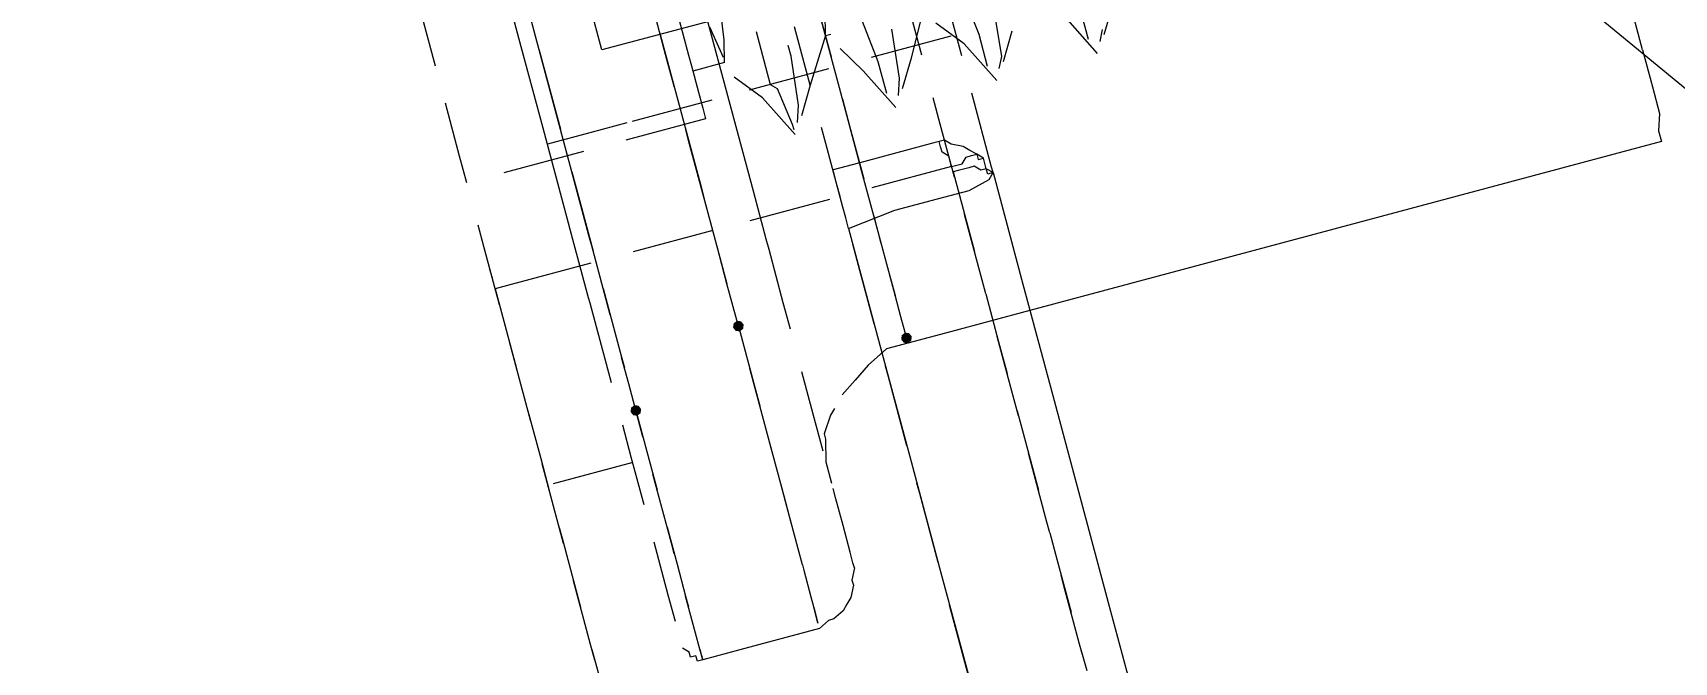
# Model space of a CAD drawing. Header units: millimetres. Extents: x 89051 to 218395, y -330386 to -125649.
# Drawn here: x 98632.95 to 98669.1, y -134243.36 to -134229.49 of the extents above; entities that cross this region are included whole.
import ezdxf

# ---------------------------------------------------------------- set-up
doc = ezdxf.new("R2010")
doc.units = ezdxf.units.MM
doc.header["$LTSCALE"] = 13
doc.layers.add('C00-00-00', color=7, linetype='Continuous')
doc.layers.add('标注、文本', color=3, linetype='Continuous', lineweight=25)
doc.styles.get("Standard").update_dxf_attribs({"font": 'gbenor.shx', "bigfont": 'gbcbig.shx'})
doc.dimstyles.new('1-15', dxfattribs={"dimscale": 20, "dimtxt": 3.5, "dimasz": 2, "dimexe": 1.5, "dimexo": 0.5, "dimgap": 0.5, "dimtad": 1, "dimtoh": 1, "dimdec": 1, "dimdsep": 46, "dimtxsty": 'Standard', "dimcen": 2.5, "dimclrd": 3, "dimclre": 3, "dimclrt": 3, "dimadec": 0, "dimazin": 2, "dimtfac": 1, "dimtdec": 1, "dimtmove": 0, "dimatfit": 2, "dimfxl": 1, "dimarcsym": 0})

# ---------------------------------------------------------------- blocks, each defined once
blk = doc.blocks.new('225635')
at = {"layer": 'C00-00-00'}
h = blk.add_hatch(color=256, dxfattribs=at)
h.dxf.hatch_style = 2
h.paths.add_polyline_path([(72476.893, -125622.683), (72476.808, -125622.719), (72476.772, -125622.804), (72476.808, -125622.89), (72476.893, -125622.925), (72476.979, -125622.89), (72477.014, -125622.804), (72476.979, -125622.719)])
h = blk.add_hatch(color=256, dxfattribs=at)
h.dxf.hatch_style = 2
h.paths.add_polyline_path([(72474.231, -125623.893), (72474.146, -125623.929), (72474.11, -125624.014), (72474.146, -125624.1), (72474.231, -125624.135), (72474.316, -125624.1), (72474.352, -125624.014), (72474.316, -125623.929)])
h = blk.add_hatch(color=256, dxfattribs=at)
h.dxf.hatch_style = 2
h.paths.add_polyline_path([(72480.402, -125623.893), (72480.317, -125623.929), (72480.281, -125624.014), (72480.317, -125624.1), (72480.402, -125624.135), (72480.488, -125624.1), (72480.523, -125624.014), (72480.488, -125623.929)])
at = {"layer": 'C00-00-00', "lineweight": 15}
for points in [[(72473.868, -125620.021), (72473.868, -125619.416), (72473.868, -125617.48), (72473.868, -125615.423), (72473.868, -125613.245), (72473.868, -125611.188), (72473.868, -125609.009), (72473.868, -125606.952), (72473.868, -125604.895), (72473.868, -125602.838), (72473.868, -125602.233)], [(72475.562, -125616.149), (72475.562, -125606.105)], [(72474.231, -125620.021), (72474.231, -125618.569), (72474.231, -125616.754), (72474.231, -125614.939), (72474.231, -125613.003), (72474.231, -125611.188)], [(72471.932, -125615.544), (72471.932, -125613.729)], [(72477.377, -125615.302), (72477.377, -125616.27)], [(72474.231, -125615.786), (72474.231, -125615.907)], [(72476.893, -125616.754), (72476.893, -125615.544)], [(72478.224, -125616.633), (72478.345, -125615.786)], [(72474.231, -125615.907), (72474.231, -125617.601)], [(72480.523, -125616.149), (72475.562, -125616.149)], [(72476.893, -125616.149), (72476.893, -125617.964), (72476.893, -125619.658), (72476.893, -125620.021)], [(72477.982, -125620.021), (72477.982, -125619.537), (72477.982, -125617.843), (72477.982, -125616.149)], [(72480.402, -125620.021), (72480.402, -125618.932), (72480.402, -125617.601), (72480.402, -125616.149)], [(72471.932, -125617.601), (72471.932, -125616.391)], [(72477.377, -125616.27), (72477.377, -125616.754)], [(72477.982, -125616.27), (72478.103, -125616.996)], [(72482.339, -125617.601), (72482.339, -125616.27)], [(72476.893, -125617.359), (72476.893, -125616.754)], [(72477.377, -125616.754), (72477.377, -125616.996)], [(72478.103, -125617.117), (72478.224, -125616.633)], [(72478.95, -125616.633), (72478.95, -125617.843)], [(72479.797, -125618.085), (72479.797, -125616.754)], [(72480.402, -125616.512), (72480.402, -125617.601)], [(72480.402, -125617.117), (72480.523, -125616.633)], [(72483.186, -125618.327), (72483.186, -125616.633)], [(72477.377, -125616.996), (72477.377, -125617.601)], [(72478.103, -125617.117), (72477.377, -125617.117)], [(72479.555, -125617.359), (72479.555, -125617.117)], [(72480.402, -125617.117), (72479.797, -125618.085)], [(72480.402, -125617.117), (72480.523, -125617.117)], [(72481.249, -125616.875), (72481.37, -125617.964)], [(72482.702, -125616.996), (72482.097, -125618.085)], [(72483.549, -125616.875), (72483.67, -125617.964)], [(72478.708, -125618.085), (72478.224, -125617.48)], [(72479.434, -125618.448), (72479.555, -125617.359)], [(72481.007, -125618.085), (72480.644, -125617.48)], [(72481.733, -125618.448), (72481.854, -125617.359)], [(72483.307, -125618.085), (72482.823, -125617.48)], [(72484.033, -125618.569), (72484.154, -125617.359)], [(72471.932, -125618.206), (72471.932, -125617.601)], [(72474.836, -125617.843), (72473.868, -125617.843)], [(72475.683, -125617.843), (72474.836, -125617.843)], [(72477.619, -125617.843), (72475.804, -125617.843)], [(72477.377, -125617.601), (72477.377, -125617.964)], [(72480.281, -125617.843), (72478.466, -125617.843)], [(72478.95, -125617.843), (72479.071, -125617.964)], [(72483.065, -125617.843), (72481.249, -125617.843)], [(72482.339, -125618.085), (72482.339, -125617.601)], [(72485.969, -125617.843), (72485.969, -125618.69)], [(72474.594, -125618.206), (72472.779, -125618.206)], [(72477.377, -125618.206), (72475.562, -125618.206)], [(72477.377, -125617.964), (72477.377, -125618.206)], [(72479.192, -125619.053), (72478.708, -125618.085)], [(72479.071, -125617.964), (72479.192, -125618.811)], [(72479.797, -125618.085), (72479.434, -125618.69)], [(72481.491, -125619.053), (72481.007, -125618.085)], [(72481.37, -125617.964), (72481.37, -125618.69)], [(72482.097, -125618.085), (72481.733, -125618.69)], [(72483.791, -125619.053), (72483.307, -125618.085)], [(72483.67, -125617.964), (72483.67, -125618.69)], [(72484.396, -125618.085), (72484.033, -125618.69)], [(72486.09, -125619.053), (72485.606, -125618.085)], [(72486.695, -125618.085), (72486.332, -125618.69)], [(72474.231, -125618.569), (72474.231, -125619.416)], [(72476.893, -125618.569), (72476.893, -125618.327)], [(72476.893, -125620.142), (72476.893, -125618.569)], [(72479.313, -125618.811), (72479.434, -125618.448)], [(72480.402, -125618.569), (72480.402, -125619.174)], [(72481.612, -125618.811), (72481.733, -125618.448)], [(72483.912, -125618.811), (72484.033, -125618.569)], [(72486.211, -125618.811), (72486.332, -125618.569)], [(72494.923, -125618.448), (72495.528, -125619.295), (72496.254, -125620.142), (72497.464, -125621.836), (72498.675, -125623.53), (72501.337, -125626.918), (72502.91, -125629.097)], [(72479.192, -125618.811), (72479.192, -125618.932)], [(72471.932, -125619.658), (72471.932, -125619.174)], [(72479.797, -125619.416), (72479.797, -125619.053)], [(72480.402, -125619.174), (72480.402, -125620.384)], [(72482.339, -125619.658), (72482.339, -125619.053)], [(72483.186, -125620.868), (72483.186, -125619.174)], [(72471.932, -125620.989), (72471.932, -125619.658)], [(72474.231, -125619.416), (72474.231, -125620.384)], [(72479.797, -125620.868), (72479.797, -125619.416)], [(72482.339, -125620.868), (72482.339, -125619.658)], [(72471.932, -125620.142), (72471.932, -125620.021)], [(72473.868, -125621.352), (72473.868, -125620.021)], [(72474.231, -125620.263), (72474.231, -125620.021)], [(72476.893, -125620.021), (72476.893, -125621.352)], [(72477.982, -125621.11), (72477.982, -125620.021)], [(72482.097, -125620.021), (72481.733, -125620.021), (72481.249, -125620.021), (72480.523, -125620.021), (72479.797, -125620.021)], [(72479.797, -125621.352), (72479.797, -125621.11), (72479.797, -125620.868), (72479.797, -125620.626), (72479.797, -125620.384), (72479.797, -125620.263), (72479.797, -125620.142), (72479.797, -125620.021)], [(72480.402, -125620.142), (72480.402, -125620.021)], [(72482.218, -125620.021), (72482.097, -125620.021)], [(72483.186, -125620.989), (72483.065, -125620.868), (72483.065, -125620.626), (72482.944, -125620.505), (72482.823, -125620.384), (72482.702, -125620.263), (72482.46, -125620.142), (72482.339, -125620.021), (72482.097, -125620.021)], [(72482.218, -125620.142), (72482.218, -125620.021)], [(72471.932, -125620.263), (72471.932, -125620.142)], [(72471.932, -125620.384), (72471.932, -125620.263)], [(72471.932, -125620.505), (72471.932, -125620.384)], [(72474.231, -125621.836), (72474.231, -125620.263)], [(72480.402, -125621.231), (72480.402, -125620.142)], [(72482.218, -125620.263), (72482.218, -125620.142)], [(72482.339, -125620.384), (72482.218, -125620.263)], [(72482.339, -125620.505), (72482.339, -125620.384)], [(72497.706, -125622.078), (72497.706, -125620.384)], [(72471.932, -125620.626), (72471.932, -125620.505)], [(72472.295, -125620.626), (72471.932, -125620.626)], [(72471.932, -125620.626), (72471.932, -125622.441)], [(72474.11, -125620.626), (72472.295, -125620.626)], [(72476.893, -125620.626), (72475.078, -125620.626)], [(72479.555, -125620.626), (72477.74, -125620.626)], [(72482.339, -125620.626), (72480.523, -125620.626)], [(72482.339, -125620.626), (72482.339, -125620.505)], [(72482.339, -125620.626), (72482.46, -125620.626)], [(72482.339, -125620.747), (72482.339, -125620.626)], [(72482.46, -125620.747), (72482.339, -125620.747)], [(72482.339, -125620.747), (72482.339, -125622.562)], [(72482.46, -125620.626), (72482.581, -125620.626)], [(72482.702, -125620.747), (72482.46, -125620.747)], [(72482.581, -125620.626), (72482.702, -125620.505)], [(72482.702, -125620.505), (72482.823, -125620.505)], [(72482.823, -125620.747), (72482.702, -125620.747)], [(72482.823, -125620.505), (72482.944, -125620.505)], [(72482.944, -125620.868), (72482.823, -125620.747)], [(72482.944, -125620.505), (72482.944, -125620.626)], [(72482.944, -125620.626), (72483.065, -125620.626)], [(72476.893, -125621.836), (72476.893, -125620.989)], [(72477.982, -125621.352), (72477.982, -125621.11)], [(72479.797, -125621.352), (72480.886, -125621.231), (72481.854, -125621.231), (72482.581, -125621.231), (72483.065, -125621.11), (72483.186, -125620.989)], [(72483.065, -125620.868), (72482.944, -125620.868)], [(72483.065, -125620.989), (72483.065, -125620.868)], [(72483.186, -125620.989), (72483.065, -125620.989)], [(72483.186, -125620.989), (72483.186, -125620.868)], [(72483.186, -125620.989), (72483.186, -125623.53), (72483.186, -125626.071), (72483.186, -125628.492), (72483.186, -125630.791), (72483.186, -125632.969), (72483.186, -125635.026), (72483.186, -125636.962), (72483.186, -125638.777), (72483.186, -125640.471), (72483.186, -125641.923), (72483.186, -125643.255), (72483.186, -125644.465), (72483.186, -125645.433), (72483.186, -125646.159), (72483.186, -125646.764), (72483.186, -125647.248), (72483.186, -125647.49)], [(72473.868, -125621.473), (72473.868, -125621.352)], [(72473.868, -125623.288), (72473.868, -125621.473)], [(72474.231, -125621.231), (72474.231, -125622.683)], [(72476.893, -125621.352), (72476.893, -125621.836)], [(72477.982, -125622.562), (72477.982, -125621.352)], [(72479.797, -125621.352), (72479.797, -125624.014), (72479.797, -125626.555), (72479.797, -125629.097), (72479.797, -125631.517), (72479.797, -125633.816), (72479.797, -125636.115), (72479.797, -125638.172), (72479.797, -125640.108), (72479.797, -125642.044), (72479.797, -125643.618), (72479.797, -125645.191), (72479.797, -125646.522), (72479.797, -125647.732), (72479.797, -125648.7), (72479.797, -125649.426), (72479.797, -125650.152), (72479.797, -125650.515), (72479.797, -125650.757)], [(72480.402, -125621.231), (72480.402, -125621.473)], [(72480.402, -125621.594), (72480.402, -125621.231)], [(72480.402, -125621.473), (72480.402, -125622.32)], [(72471.932, -125623.651), (72471.932, -125621.836)], [(72476.893, -125622.804), (72476.893, -125621.836)], [(72479.797, -125622.199), (72479.797, -125621.715)], [(72480.402, -125621.836), (72480.402, -125621.594)], [(72482.339, -125623.53), (72482.339, -125621.715)], [(72479.797, -125623.53), (72479.797, -125622.199)], [(72497.706, -125622.078), (72497.706, -125622.925), (72497.706, -125623.53), (72497.585, -125623.893), (72497.585, -125624.135)], [(72477.982, -125623.167), (72477.982, -125622.562)], [(72480.402, -125622.32), (72480.402, -125623.046)], [(72480.402, -125622.925), (72480.402, -125622.562)], [(72474.231, -125622.683), (72474.231, -125623.046)], [(72474.231, -125623.409), (72474.231, -125622.804)], [(72476.893, -125622.804), (72476.893, -125624.256)], [(72480.402, -125623.53), (72480.402, -125622.925)], [(72471.932, -125623.409), (72471.932, -125624.498)], [(72474.231, -125624.619), (72474.231, -125623.409)], [(72480.402, -125623.893), (72480.402, -125623.53)], [(72482.339, -125623.53), (72482.339, -125624.619)], [(72474.231, -125624.014), (72474.231, -125625.345)], [(72476.893, -125624.619), (72476.893, -125623.772)], [(72480.402, -125624.135), (72480.402, -125623.893)], [(72480.402, -125624.014), (72480.402, -125624.135)], [(72473.868, -125624.982), (72473.868, -125624.256)], [(72476.893, -125624.256), (72476.893, -125624.619)], [(72477.982, -125625.103), (72477.982, -125624.135)], [(72479.434, -125624.377), (72479.071, -125624.619)], [(72479.918, -125624.135), (72479.434, -125624.377)], [(72480.402, -125624.135), (72479.918, -125624.135)], [(72481.37, -125624.135), (72480.402, -125624.135)], [(72483.186, -125624.135), (72481.37, -125624.135)], [(72497.585, -125624.135), (72483.186, -125624.135)], [(72471.932, -125624.498), (72471.932, -125625.224)], [(72471.932, -125625.466), (72471.932, -125624.619)], [(72476.893, -125625.587), (72476.893, -125624.619)], [(72479.071, -125624.619), (72478.708, -125624.861)], [(72479.797, -125624.74), (72479.797, -125624.498)], [(72479.797, -125626.313), (72479.797, -125624.74)], [(72482.339, -125625.466), (72482.339, -125624.498)], [(72482.339, -125624.619), (72482.339, -125625.345)], [(72473.868, -125625.103), (72472.053, -125625.103)], [(72473.868, -125626.071), (72473.868, -125624.982)], [(72477.982, -125625.95), (72477.982, -125625.103)], [(72478.466, -125625.103), (72478.345, -125625.224)], [(72471.932, -125626.434), (72471.932, -125625.466)], [(72474.231, -125625.345), (72474.231, -125625.829)], [(72474.231, -125625.95), (72474.231, -125625.466)], [(72476.893, -125625.466), (72476.893, -125626.676)], [(72478.345, -125625.224), (72478.103, -125625.587)], [(72482.339, -125626.313), (72482.339, -125625.466)], [(72478.103, -125625.708), (72477.982, -125626.192)], [(72478.103, -125625.587), (72478.103, -125625.708)], [(72471.932, -125626.071), (72471.932, -125626.313)], [(72474.231, -125627.039), (72474.231, -125625.95)], [(72477.982, -125626.192), (72477.982, -125626.676)], [(72482.339, -125626.192), (72482.339, -125626.313)], [(72471.932, -125626.313), (72471.932, -125627.887)], [(72476.893, -125626.918), (72476.893, -125626.434)], [(72482.339, -125626.313), (72482.339, -125628.008)], [(72473.868, -125628.129), (72473.868, -125626.918)], [(72474.231, -125626.676), (72474.231, -125627.524)], [(72476.893, -125626.676), (72476.893, -125627.282)], [(72476.893, -125627.887), (72476.893, -125626.918)], [(72477.982, -125627.039), (72477.982, -125626.797)], [(72471.932, -125628.734), (72471.932, -125627.282)], [(72474.231, -125627.282), (72474.231, -125627.039)], [(72477.982, -125627.645), (72477.982, -125627.039)], [(72479.797, -125627.403), (72479.797, -125627.161)], [(72482.339, -125628.734), (72482.339, -125627.161)], [(72474.231, -125627.524), (72474.231, -125628.25)], [(72477.982, -125628.25), (72477.982, -125627.645)], [(72479.797, -125628.976), (72479.797, -125627.403)], [(72476.893, -125628.25), (72476.893, -125627.887)], [(72473.868, -125628.734), (72473.868, -125628.129)], [(72474.231, -125628.25), (72474.231, -125628.492)], [(72474.231, -125628.613), (72474.231, -125628.25)], [(72476.893, -125628.25), (72476.893, -125628.371)], [(72476.893, -125628.371), (72476.893, -125628.976)], [(72477.982, -125628.492), (72477.982, -125628.25)], [(72471.932, -125629.097), (72471.932, -125628.734)], [(72474.231, -125629.097), (72474.231, -125628.613)], [(72477.982, -125628.613), (72477.861, -125628.855)], [(72477.982, -125628.613), (72477.982, -125628.492)], [(72482.339, -125628.976), (72482.339, -125628.734)], [(72471.932, -125628.855), (72471.932, -125629.46)], [(72474.231, -125629.46), (72474.231, -125629.097)], [(72476.893, -125628.976), (72476.893, -125629.339)], [(72477.861, -125628.976), (72477.74, -125629.218)], [(72477.861, -125628.855), (72477.861, -125628.976)], [(72482.339, -125628.976), (72482.339, -125629.581)], [(72473.989, -125629.46), (72473.868, -125629.339)], [(72473.989, -125629.581), (72473.989, -125629.46)], [(72474.231, -125629.46), (72474.231, -125629.581)], [(72474.231, -125629.702), (72474.231, -125629.46)], [(72476.893, -125629.46), (72476.893, -125629.218)], [(72476.893, -125629.339), (72476.893, -125629.581)], [(72476.893, -125629.581), (72476.893, -125629.46)], [(72477.498, -125629.46), (72477.256, -125629.581)], [(72477.619, -125629.339), (72477.498, -125629.46)], [(72477.74, -125629.218), (72477.619, -125629.339)], [(72474.11, -125629.581), (72473.989, -125629.581)], [(72474.11, -125629.702), (72474.11, -125629.581)], [(72474.231, -125629.702), (72474.11, -125629.702)], [(72474.231, -125629.581), (72474.231, -125629.702)], [(72475.078, -125629.702), (72474.231, -125629.702)], [(72476.893, -125629.702), (72475.078, -125629.702)], [(72477.135, -125629.581), (72476.893, -125629.702)], [(72477.256, -125629.581), (72477.135, -125629.581)], [(72482.339, -125629.581), (72482.339, -125630.791)], [(72479.797, -125631.759), (72479.797, -125629.944)], [(72482.339, -125630.186), (72482.339, -125629.944)], [(72482.339, -125631.517), (72482.339, -125630.186)], [(72482.339, -125631.759), (72482.339, -125631.517)], [(72482.339, -125631.638), (72482.339, -125632.122)]]:
    blk.add_lwpolyline(points, dxfattribs=at)
blk = doc.blocks.new('*D594')
at = {"layer": 'Defpoints', "color": 0, "transparency": 16777216}
for p in [(98951.782, -134196.725), (98723.872, -134203.725), (98589.512, -134239.727), (97897.716, -134300.778), (98875.858, -134300.778)]:
    blk.add_point(p, dxfattribs=at)
at = {"layer": '标注、文本', "color": 3, "lineweight": -2, "transparency": 16777216}
for p, q in [((98733.531, -134201.137), (98969.445, -134137.924)), ((98885.858, -134300.778), (98990.885, -134300.778))]:
    blk.add_line(p, q, dxfattribs=at)
blk.add_arc((98361.666, -134300.778), 599.219, 3.825405, 11.174595, dxfattribs=at)
at = {"layer": '标注、文本', "color": 3, "transparency": 16777216}
for points in [[(98943.031, -134186.159), (98956.018, -134183.14), (98940.467, -134145.689)], [(98966.213, -134260.578), (98952.887, -134261.023), (98960.885, -134300.778)]]:
    blk.add_solid(points, dxfattribs=at)
at = {"layer": '标注、文本', "color": 3, "transparency": 16777216, "insert": (98958.384, -134201.079), "char_height": 70, "attachment_point": 5}
blk.add_mtext('15°', dxfattribs=at)

msp = doc.modelspace()

# ---------------------------------------------------------------- block references
at = {"layer": '标注、文本', "rotation": 15}
msp.add_blockref('225635', (-3872.391, -31652.041), dxfattribs=at)

# ---------------------------------------------------------------- dimensions: what is measured, and where the dimension line sits
at = {"layer": '标注、文本'}
dim = msp.add_angular_dim_2l(base=(98951.782, -134196.725), line1=((97897.716, -134300.778), (98875.858, -134300.778)), line2=((98589.512, -134239.727), (98723.872, -134203.725)), dimstyle='1-15', dxfattribs=at)
dim.commit()
dim.dimension.update_dxf_attribs({"geometry": '*D594', "text_midpoint": (98958.384, -134246.079), "dimtype": 162})

doc.saveas('drawing.dxf')
